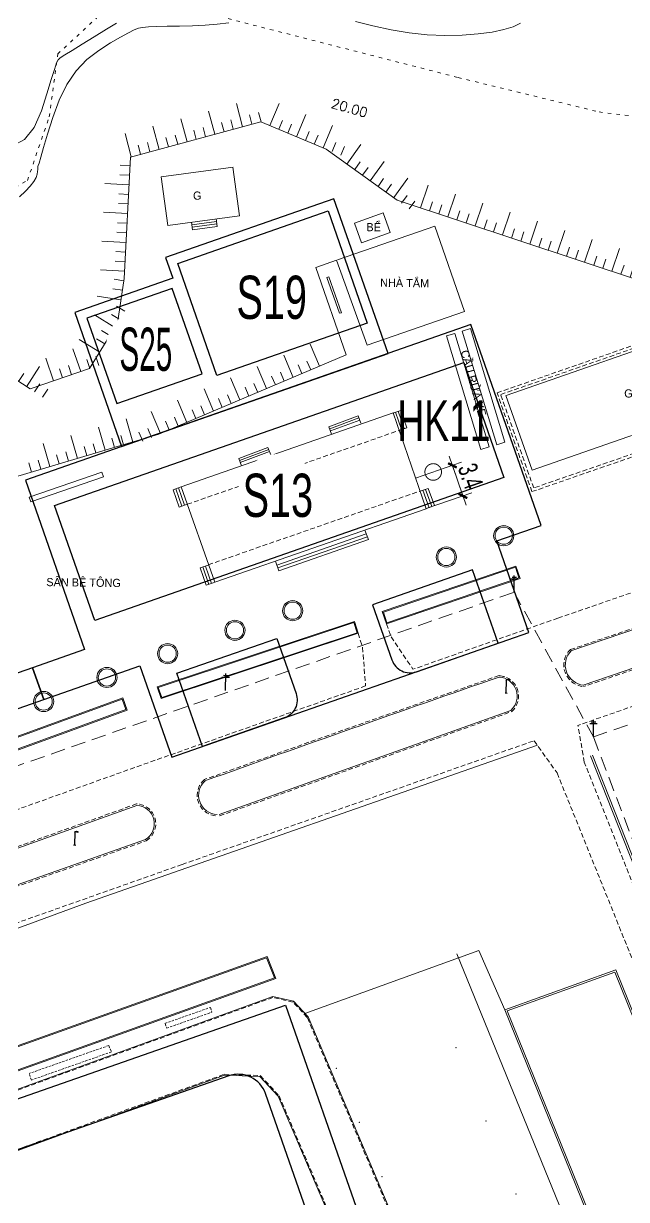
# Model space of a CAD drawing. Header units: inches. Extents: x 496359 to 501064, y 2374078 to 2377203.
# Drawn here: x 498888.7 to 498951.5, y 2376447.1 to 2376569.5 of the extents above; entities that cross this region are included whole.
import ezdxf
from ezdxf.enums import TextEntityAlignment as Align

# ---------------------------------------------------------------- set-up
doc = ezdxf.new("R2010")
doc.units = ezdxf.units.IN
doc.header["$MEASUREMENT"] = 0
doc.linetypes.add('ACAD_ISO03W100', pattern=[30, 12, -18])
doc.linetypes.add('DASHED', pattern=[0.75, 0.5, -0.25])
for name, color, linetype in [('cd', 7, 'Continuous'), ('chu', 6, 'Continuous'), ('MANH', 147, 'Continuous'), ('NOI', 2, 'Continuous'), ('tl', 8, 'Continuous')]:
    doc.layers.add(name, color=color, linetype=linetype)
for name, color, linetype, lineweight in [('EG Text2', 7, 'Continuous', 18), ('ISO', 252, 'Continuous', 20), ('LC Dim', 8, 'Continuous', 18), ('LC Net dam 1', 30, 'Continuous', 30), ('LC Net manh', 239, 'Continuous', 5), ('manh1', 67, 'Continuous', 13)]:
    doc.layers.add(name, color=color, linetype=linetype, lineweight=lineweight)
doc.styles.add('dien giai', font='', dxfattribs={"width": 0.8})
doc.styles.add('EG Hai', font='')
doc.styles.get("Standard").update_dxf_attribs({"font": 'vnsimli.shx', "height": 2})
doc.styles.add('style1', font='')
doc.styles.get('dien giai').set_extended_font_data('.VnArial NarrowH')
doc.styles.get('EG Hai').set_extended_font_data('.VnArial NarrowH')
doc.styles.get('style1').set_extended_font_data('.VnAvantH')
doc.dimstyles.new('DIM300', dxfattribs={"dimscale": 0.5, "dimtxt": 2, "dimasz": 0.007, "dimexe": 1, "dimexo": 0, "dimgap": 0.4, "dimtad": 1, "dimtoh": 1, "dimdec": 1, "dimzin": 1, "dimdsep": 46, "dimtxsty": 'dien giai', "dimblk": 'rowdim', "dimcen": 2.5, "dimclrd": 256, "dimclre": 256, "dimclrt": 2, "dimazin": 0, "dimtfac": 1, "dimtdec": 1, "dimtix": 1, "dimtmove": 2, "dimatfit": 0, "dimldrblk": 'dot leader', "dimfxl": 2, "dimtolj": 1, "dimtzin": 0, "dimlwd": -1, "dimlwe": -1, "dimarcsym": 1})

# ---------------------------------------------------------------- blocks, each defined once
blk = doc.blocks.new('chieusang')
at = {"layer": 'cd', "extrusion": (-0.000518657, 0.000768986, 1)}
for p, q in [((-0.03, 2.38, 0), (0.1, 2.57, 0)), ((-0.03, 2.38, 0), (-0.03, 0.03, 0)), ((0.1, 2.57, 0), (0.34, 2.61, 0)), ((0.34, 2.44, 0), (0.34, 2.61, 0)), ((0.34, 2.61, 0), (0.56, 2.54, 0)), ((0.54, 2.37, 0), (0.34, 2.44, 0)), ((0.58, 2.47, 0), (0.54, 2.37, 0)), ((0.56, 2.54, 0), (0.58, 2.47, 0)), ((-0.2, 0, 0), (0.2, 0, 0))]:
    blk.add_line(p, q, dxfattribs=at)
blk = doc.blocks.new('cdien')
at = {"layer": 'cd', "extrusion": (-0.000518657, 0.000768986, 1)}
for p, q in [((-0.8, 2.78, 0), (0.76, 2.78, 0)), ((-0.46, 3.14, 0), (0.49, 3.14, 0)), ((0, 0), (0, 3.5, 0))]:
    blk.add_line(p, q, dxfattribs=at)
blk = doc.blocks.new('t2')
at = {"layer": 'tl', "color": 250, "lineweight": 0}
for p, q in [((-2, 0), (-2, -1)), ((-1, 0), (-1, -1)), ((0, 0), (0, -2.5))]:
    blk.add_line(p, q, dxfattribs=at)
blk = doc.blocks.new('t1')
at = {"layer": 'tl', "color": 250, "lineweight": 0}
for p, q in [((0, 0), (0, 2.5)), ((-2, 0), (-2, 1)), ((-1, 0), (-1, 1))]:
    blk.add_line(p, q, dxfattribs=at)
blk = doc.blocks.new('Nền HT mới')
at = {"layer": 'chu', "color": 6, "lineweight": 0, "elevation": -28.38}
blk.add_lwpolyline([(530.7, 239.53), (532.86, 239.51)], dxfattribs=at)
at = {"layer": 'MANH', "color": 2, "linetype": 'ACAD_ISO03W100', "lineweight": 0, "ltscale": 0.03, "elevation": -28.38}
for points in [[(461.69, 297.2), (480.94, 285.22), (490.44, 281.62), (493.72, 277.43), (495.29, 271.82), (499.44, 269.88), (503.84, 272.41), (506.12, 279.04), (507, 285.58), (511.12, 289.4)], [(520.38, 290.38), (548.7, 283.13), (563.38, 279.54), (574.94, 278.17), (599.22, 282.25), (619.75, 287.38), (629.96, 287.04), (650.03, 288.36), (649.97, 290.11)]]:
    blk.add_lwpolyline(points, dxfattribs=at)
at = {"layer": 'MANH', "color": 1, "linetype": 'DASHED', "lineweight": 0, "ltscale": 3, "elevation": -28.38}
for points in [[(562.77, 214.46), (590.05, 223.76), (618.36, 233.47), (646.51, 243), (675.3, 252.89), (741.83, 275.53), (811.08, 298.94), (834.62, 307.18)], [(92.05, 52.59), (119.84, 64.48), (146.69, 76.35), (173.15, 88.06), (201.06, 100.39), (229.35, 112.33), (266.95, 126.39), (296.55, 137.3), (334.39, 150.94), (394.99, 172.54), (493.57, 208.22), (554.51, 229.52), (562.77, 214.46), (570.46, 194.28), (580.63, 169.79), (591.55, 141.92), (602.45, 113.39), (610.19, 94.18)]]:
    blk.add_lwpolyline(points, dxfattribs=at)
at = {"layer": 'MANH', "color": 2, "lineweight": 0, "elevation": -28.38}
for points in [[(658.36, 281.44), (632.8, 282.78), (625.21, 280.53), (608.28, 277), (578.49, 264.79), (572.14, 262.91), (567.8, 261.93), (542.34, 270.36), (534.95, 275.68), (528.16, 278.52), (514.56, 274.84), (513.91, 262.21), (513.22, 257.54), (510.32, 252.82), (504.11, 250.7), (493.11, 257.85), (486.99, 259.93), (483.69, 268.79), (483.69, 268.79), (483.69, 268.79)], [(517.78, 272.79), (525.27, 273.79)], [(525.94, 268.73), (525.24, 273.78)], [(518.46, 267.72), (517.78, 272.79)], [(518.46, 267.72), (525.94, 268.73)], [(523.59, 267.61), (523.48, 268.4)], [(537.89, 267.97), (540.89, 269.05)], [(541.63, 266.98), (540.89, 269.05)], [(521.02, 267.27), (520.91, 268.05)], [(520.95, 267.8), (523.52, 268.14)], [(520.98, 267.53), (523.55, 267.88)], [(521.02, 267.27), (523.59, 267.61)], [(536.13, 264.15), (546.25, 267.66)], [(538.63, 265.9), (537.89, 267.97)], [(549.34, 258.76), (546.25, 267.66)], [(538.63, 265.9), (541.63, 266.98)], [(537.02, 254.24), (533.86, 263.34), (536.04, 264.1)], [(539.23, 255.24), (536.04, 264.1)], [(535.03, 262.31), (535.21, 262.38)], [(535.03, 262.31), (536.34, 258.58)], [(535.21, 262.38), (536.53, 258.64)], [(536.34, 258.58), (536.53, 258.64)], [(539.23, 255.24), (549.34, 258.76)], [(553.69, 250.03), (574.41, 257.24)], [(547.47, 256.22), (548.33, 256.48)], [(551.07, 244.39), (547.47, 256.22)], [(551.93, 244.66), (548.33, 256.48)], [(549.11, 256.72), (549.97, 256.98)], [(552.71, 244.89), (549.11, 256.72)], [(553.57, 245.16), (549.97, 256.98)], [(483.6, 255.12), (489.51, 245.63), (495.89, 247.79), (498.85, 240.42), (517.53, 245.98), (537.02, 254.24)], [(553.66, 250.01), (556.4, 242.25)], [(556.4, 242.25), (577.12, 249.46)], [(519.86, 240.49), (541.91, 248.21)], [(535.23, 246.75), (538.27, 247.89)], [(535.32, 246.53), (538.36, 247.68)], [(535.4, 246.32), (538.44, 247.46)], [(538.27, 247.89), (538.56, 247.12)], [(545.36, 238.22), (541.91, 248.21)], [(542.79, 246.46), (542.17, 248.27)], [(543.08, 246.56), (542.45, 248.37)], [(543.36, 246.66), (542.74, 248.46)], [(535.23, 246.75), (535.52, 245.98)], [(552.71, 244.89), (553.57, 245.16)], [(525.85, 243.46), (528.89, 244.61)], [(525.93, 243.25), (528.97, 244.39)], [(526.01, 243.03), (529.05, 244.18)], [(528.89, 244.61), (529.18, 243.84)], [(551.07, 244.39), (551.93, 244.66)], [(560.43, 223.41), (620.26, 243.77)], [(525.85, 243.46), (526.14, 242.69)], [(504.03, 239.42), (511.6, 242.02)], [(504.19, 238.94), (511.76, 241.55)], [(511.6, 242.02), (511.76, 241.55)], [(519.64, 238.39), (519.01, 240.19)], [(519.93, 238.49), (519.29, 240.29)], [(520.21, 238.59), (519.57, 240.39)], [(523.36, 230.56), (519.86, 240.49)], [(545.02, 240.14), (545.66, 238.33)], [(545.3, 240.24), (545.94, 238.44)], [(545.58, 240.34), (546.23, 238.54)], [(621.55, 240.29), (561.71, 219.84)], [(504.19, 238.94), (504.03, 239.42)], [(523.36, 230.56), (545.36, 238.22)], [(529.81, 232.36), (539.13, 235.61)], [(529.92, 232.06), (539.24, 235.31)], [(539.35, 235.01), (538.98, 236)], [(530.03, 231.76), (539.35, 235.01)], [(530.03, 231.76), (529.66, 232.75)], [(521.83, 232.06), (522.44, 230.25)], [(522.11, 232.16), (522.73, 230.34)], [(522.4, 232.25), (523.01, 230.44)], [(555.15, 230.96), (541.22, 226.23), (540.78, 227.51), (554.71, 232.25), (555.15, 230.96)], [(476, 204.73), (513.76, 218.52), (514.22, 217.25), (476.45, 203.46), (476, 204.73)], [(509.94, 197.14), (556.94, 213.59)], [(571.71, 189.11), (562.49, 212.49)], [(571.9, 189.19), (562.67, 212.57)]]:
    blk.add_lwpolyline(points, dxfattribs=at)
at = {"layer": 'MANH', "color": 3, "linetype": 'DASHED', "lineweight": 0, "elevation": -28.38}
for points in [[(736.6, 274.8), (735.8, 274.54), (669.44, 252.31), (653.64, 246.99), (626.46, 237.9), (602.52, 229.99), (561.16, 215.66)], [(559.08, 226.83), (598.41, 240.4), (619.85, 247.59)], [(560.38, 223.55), (620.21, 243.92)], [(621.59, 240.15), (561.75, 219.7)], [(559.08, 226.83), (543.99, 221.5)], [(541.22, 226.23), (541.73, 224.87), (543.99, 221.5)], [(538.28, 225.25), (538.74, 223.78), (539.05, 219.76)], [(539.05, 219.76), (515.01, 211.27), (465.08, 193.4)], [(601.43, 112.49), (561.83, 211.83), (561.16, 215.66)], [(432.7, 170.28), (464.32, 181.5), (519.95, 201.17), (556.6, 214.06)], [(556.6, 214.06), (559, 210.7), (599.01, 111.59), (598.35, 108.37), (595.78, 105.71), (542.67, 88.3), (521.63, 81.47), (502.95, 75.39), (481.94, 68.66), (452.95, 59.08)], [(559.23, 123.26), (532.98, 185.24), (531.51, 186.83), (529.4, 187.33), (497.98, 175.91), (466.68, 164.56), (427.19, 150.06), (425.58, 150.41), (422.55, 153.6), (417.52, 158.68), (414.53, 163.86)], [(480.41, 92.1), (456.05, 83.39), (453.21, 84.23), (444.76, 106.69), (437.29, 126.74), (431.92, 141.14), (432.25, 144.44), (434.96, 146.81), (468.96, 159.18), (499.83, 170.41), (524.34, 179.32), (528.09, 179.19), (530.04, 177.09), (553.87, 121.3), (553.84, 119.5), (552.77, 118.45), (527.58, 109.13), (504.3, 100.74), (480.41, 92.1)]]:
    blk.add_lwpolyline(points, dxfattribs=at)
at = {"layer": 'MANH', "color": 5, "linetype": 'DASHED', "lineweight": 0, "elevation": -28.38}
blk.add_lwpolyline([(552.74, 250.29), (575.15, 258.1), (578.81, 247.76), (556.38, 240), (552.74, 250.29)], dxfattribs=at)
blk.add_lwpolyline([(553.12, 250.11), (574.97, 257.72), (578.42, 247.94), (556.56, 240.38)], close=True, dxfattribs=at)
at = {"layer": 'MANH', "lineweight": 0, "elevation": -28.38}
for points in [[(541.89, 248.17), (542.74, 248.46)], [(542.53, 246.37), (543.36, 246.66)], [(519.86, 240.49), (519.01, 240.19)], [(544.75, 240.04), (545.58, 240.34)], [(520.48, 238.68), (519.64, 238.39)], [(545.38, 238.23), (546.23, 238.54)], [(522.67, 232.34), (521.83, 232.06)], [(523.3, 230.54), (522.44, 230.25)], [(414.99, 163.05), (422.4, 165.79), (428.95, 168.02), (443.62, 173.25), (447.43, 174.63), (462.48, 180.13), (477.17, 185.08), (509.94, 197.14)], [(422.67, 153.65), (528.81, 191.57), (529.72, 189.31)], [(422.78, 153.58), (528.75, 191.45), (529.58, 189.37)], [(548.54, 191.86), (584.51, 103.64), (517.34, 82.21)], [(553.54, 186.04), (550.84, 192.21), (532.74, 185.64)], [(529.58, 189.37), (426.08, 152.27), (424.39, 152.59), (422.78, 153.58)], [(529.72, 189.31), (426.09, 152.17), (424.36, 152.5), (422.88, 153.4)], [(559.32, 123.3), (533.06, 185.3), (531.56, 186.92), (529.39, 187.43), (497.95, 176.01), (466.65, 164.65), (427.18, 150.17), (425.63, 150.51), (422.88, 153.4)]]:
    blk.add_lwpolyline(points, dxfattribs=at)
at = {"layer": 'MANH', "linetype": 'DASHED', "lineweight": 0, "elevation": -28.38}
for points in [[(520.48, 238.68), (542.59, 246.39)], [(522.67, 232.38), (544.72, 240.06)]]:
    blk.add_lwpolyline(points, dxfattribs=at)
at = {"layer": 'MANH', "color": 2, "lineweight": 0, "elevation": -28.38}
for points in [[(555.02, 231.02), (541.28, 226.35), (540.91, 227.45), (554.65, 232.12)], [(537.89, 226.49), (517.34, 219.67), (517.76, 218.44), (538.28, 225.25)], [(537.83, 226.36), (517.47, 219.61), (517.82, 218.57), (538.16, 225.31)], [(476.12, 204.67), (513.7, 218.39), (514.09, 217.31), (476.51, 203.59)]]:
    blk.add_lwpolyline(points, close=True, dxfattribs=at)
at = {"layer": 'MANH', "color": 3, "linetype": 'DASHED', "lineweight": 0, "elevation": -28.38}
for points in [[(523.85, 206.23), (554.27, 217.09, 0.66664), (552.95, 220.84, 0.00289), (522.26, 210.01, 3.066082)], [(469.29, 187.06), (516.21, 203.64, 0.742145), (515.21, 207.48), (467.91, 190.5)]]:
    blk.add_lwpolyline(points, format="xyb", dxfattribs=at)
at = {"layer": 'MANH', "lineweight": 0, "elevation": -28.38}
for points in [[(523.8, 206.37), (554.19, 217.22, 0.656195), (552.97, 220.69, 0.002887), (522.31, 209.87, 0.002887)], [(469.24, 187.2), (516.14, 203.77, 0.733304), (515.24, 207.33), (467.96, 190.36)]]:
    blk.add_lwpolyline(points, format="xyb", dxfattribs=at)
for points in [[(553.54, 186.04), (565.11, 190.21), (593, 121.22), (581.55, 116.84)], [(553.8, 185.92), (565, 189.96), (592.74, 121.34), (581.66, 117.1)], [(480.38, 92.19), (456.05, 83.5), (453.29, 84.31), (444.86, 106.72), (437.38, 126.78), (432.02, 141.15), (432.35, 144.39), (435.01, 146.72), (469, 159.09), (499.87, 170.31), (524.36, 179.22), (528.04, 179.09), (529.95, 177.03), (553.77, 121.28), (553.74, 119.54), (552.71, 118.53), (527.55, 109.23), (504.27, 100.83)]]:
    blk.add_lwpolyline(points, close=True, dxfattribs=at)
at = {"layer": 'MANH', "linetype": 'DASHED', "lineweight": 0, "ltscale": 0.5, "elevation": -28.38}
for points in [[(518.16, 184.62), (522.89, 186.28)], [(522.89, 186.28), (523.06, 185.79)], [(518.34, 184.12), (523.06, 185.79)], [(518.18, 184.62), (518.35, 184.12)], [(512.31, 182.32), (504.01, 179.4)], [(512.58, 181.65), (504.25, 178.72)], [(512.31, 182.32), (512.58, 181.65)], [(504.25, 178.72), (504.01, 179.4)]]:
    blk.add_lwpolyline(points, dxfattribs=at)
at = {"layer": 'MANH', "color": 2, "lineweight": 0}
for centre, radius in [((553.44, 235.41, -1.23), 1.05), ((553.44, 235.41, -1.23), 0.896), ((547.46, 233.19, -1.35), 1.05), ((547.46, 233.19, -1.35), 0.896), ((531.46, 227.6, -1.4), 1.05), ((531.46, 227.6, -1.4), 0.896), ((525.45, 225.56, -1.35), 1.05), ((525.45, 225.56, -1.35), 0.896), ((518.44, 223.13, -1.44), 1.05), ((518.44, 223.13, -1.44), 0.896), ((512.12, 220.65, -1.32), 1.05), ((512.12, 220.65, -1.32), 0.896), ((505.53, 218.14, -1.39), 1.05), ((505.53, 218.14, -1.39), 0.896)]:
    blk.add_circle(centre, radius, dxfattribs=at)
at = {"layer": 'MANH', "color": 3, "linetype": 'DASHED', "lineweight": 0}
for centre, radius, start, end in [((561.95, 221.94, -0.81), 2.25, 134.2811, 264.9025), ((523.68, 208.38, -1.03), 2.16, 130.9393, 267.449)]:
    blk.add_arc(centre, radius, start, end, dxfattribs=at)
at = {"layer": 'MANH', "color": 2, "lineweight": 0}
blk.add_arc((561.95, 221.94, -0.81), 2.1, 134.2811, 264.9025, dxfattribs=at)
at = {"layer": 'MANH', "lineweight": 0}
blk.add_arc((523.68, 208.38, -1.03), 2.01, 130.9393, 267.449, dxfattribs=at)
for p in [(548.46, 182.08, -2.26), (536.01, 179.93, -2.69), (538.4, 174.3, -2.69), (551.6, 174.47, -2.26), (540.78, 168.67, -2.69), (554.73, 166.86, -2.26)]:
    blk.add_point(p, dxfattribs=at)
at = {"layer": 'manh1', "lineweight": 0, "elevation": -28.38}
blk.add_lwpolyline([(502.24, 275.97), (503.52, 276.68), (504.53, 277.93), (505.29, 279.65), (505.87, 281.44), (506.31, 282.91), (506.65, 283.98), (506.88, 284.65), (507.03, 284.97), (507.26, 285.17), (507.75, 285.48), (508.51, 285.96), (509.54, 286.6), (510.8, 287.38), (512.07, 288.16), (513.1, 288.79)], dxfattribs=at)
at = {"layer": 'manh1', "color": 1, "lineweight": 0, "elevation": -28.38}
for points in [[(503, 270.69), (503.63, 271.29), (504.14, 271.83), (504.52, 272.31), (504.75, 272.72), (504.86, 273.06), (504.89, 273.34), (504.91, 273.56), (504.93, 273.73), (504.94, 273.85), (504.97, 273.95), (505.05, 274.22), (505.24, 274.85), (505.53, 275.85), (505.94, 277.24), (506.47, 278.97), (507.13, 280.77), (507.95, 282.4), (508.92, 283.82), (510.04, 285), (511.29, 285.96), (512.5, 286.73), (513.53, 287.34), (514.35, 287.8), (514.96, 288.11), (515.39, 288.27), (515.83, 288.35), (516.46, 288.4), (517.31, 288.44), (518.39, 288.47), (519.67, 288.49), (521.03, 288.52), (522.35, 288.59), (523.61, 288.7), (524.8, 288.84)], [(538.02, 288.98), (539.81, 288.53), (541.71, 288.1), (543.6, 287.78), (545.47, 287.58), (547.32, 287.5), (549.12, 287.54), (550.79, 287.67), (552.24, 287.87), (553.45, 288.12), (554.42, 288.42), (555.17, 288.8)]]:
    blk.add_lwpolyline(points, dxfattribs=at)
at = {"layer": 'cd', "lineweight": 0, "rotation": 359.2672157837458}
for name, p, xscale, yscale, zscale in [('cdien', (554.51, 229.52, -0.99), 0.5, 0.5, 0.5), ('cdien', (524.47, 219.3, -2.02), 0.5, 0.5, 0.5), ('chieusang', (553.69, 219.03, -0.5), 0.5500000000465661, 0.5500000000465661, 0.5500000000465661), ('cdien', (562.77, 214.46, -1.38), 0.5, 0.5, 0.5), ('chieusang', (508.76, 203.2, -1.13), 0.5500000000465661, 0.5500000000465661, 0.5500000000465661)]:
    blk.add_blockref(name, p, dxfattribs=dict(at, xscale=xscale, yscale=yscale, zscale=zscale))
at = {"layer": 'NOI', "color": 2, "lineweight": 0}
for p, rotation in [((526.25, 278, -28.38), 195.1246627077666), ((520.46, 276.43, -28.38), 195.1246627077666), ((523.35, 277.22, -28.38), 195.1246627077666), ((529.1, 278.12, -28.38), 157.2995476576989), ((531.87, 276.96, -28.38), 157.2995476576989), ((517.56, 275.65, -28.38), 195.1246627077666), ((534.64, 275.81, -28.38), 157.2995476576989), ((514.66, 274.87, -28.38), 195.1246627077666), ((537.11, 274.12, -28.38), 144.2803505406438), ((539.54, 272.37, -28.38), 144.2803505406438), ((514.41, 271.95, -28.38), 267.0323948347098), ((541.98, 270.62, -28.38), 144.2803505406438), ((544.77, 269.56, -28.38), 161.6840780611025), ((514.26, 268.96, -28.38), 267.0323948347098), ((547.62, 268.61, -28.38), 161.6840780611025), ((550.46, 267.67, -28.38), 161.6840780611025), ((553.31, 266.73, -28.38), 161.6840780611025), ((514.1, 265.96, -28.38), 267.0323948347098), ((556.16, 265.78, -28.38), 161.6840780611025), ((559.01, 264.84, -28.38), 161.6840780611025), ((561.86, 263.9, -28.38), 161.6840780611025), ((513.94, 262.96, -28.38), 267.0323948347098), ((564.7, 262.96, -28.38), 161.6840780611025), ((513.58, 259.99, -28.38), 261.6188961926649), ((512.94, 257.09, -28.38), 238.4720958445413), ((511.37, 254.54, -28.38), 238.4720958445413), ((509.39, 252.5, -28.38), 198.8277386584568), ((501.24, 252.57, -28.38), 146.9746543436748), ((506.55, 251.53, -28.38), 198.8277386584568), ((503.75, 250.93, -28.38), 146.9746543436748)]:
    blk.add_blockref('t2', p, dxfattribs=dict(at, rotation=rotation))
at = {"layer": 'NOI', "lineweight": 0}
for p, rotation in [((534.26, 253.07, -28.38), 22.97905037778584), ((531.5, 251.9, -28.38), 22.97905037778584), ((528.74, 250.73, -28.38), 22.97905037778584), ((525.97, 249.56, -28.38), 22.97905037778584), ((523.21, 248.39, -28.38), 22.97905037778584), ((520.45, 247.21, -28.38), 22.97905037778584), ((514.82, 245.17, -28.38), 16.56231329085921), ((517.69, 246.04, -28.38), 22.97905037778584), ((511.94, 244.32, -28.38), 16.56231329085921), ((506.19, 242.61, -28.38), 16.56231329085921), ((509.07, 243.46, -28.38), 16.56231329085921)]:
    blk.add_blockref('t1', p, dxfattribs=dict(at, rotation=rotation))
at = {"layer": 'chu', "color": 6, "lineweight": 0, "style": 'style1'}
for s, rotation, p in [('g', 359.2672, (521.08, 270.41, -28.38)), ('bÓ', 359.2672, (539.13, 267.13, -28.38)), ('nhµ t¾m', 359.2672, (540.56, 261.34, -1.56)), ('cÇu röa xe', 285.4854, (548.93, 254.6, 25.05)), ('g', 359.2672, (565.98, 249.81, -28.38)), ('G1', 359.2672, (530.79, 239.85, -28.38)), ('S21', 359.2672, (530.78, 238.52, -28.38)), ('S¢N B£ T¤NG', 359.2672, (505.8, 230.16, -28.38))]:
    blk.add_text(s, height=0.85, rotation=rotation, dxfattribs=at).set_placement(p)
at = {"layer": 'manh1', "lineweight": 0}
blk.add_text('20.00', height=1, rotation=343.9489, dxfattribs=at).set_placement((537.38, 279.96, -28.38), align=Align.MIDDLE)
blk = doc.blocks.new('rowdim')
blk.add_line((-200, 0), (200, 0))
at = {"const_width": 50}
blk.add_lwpolyline([(-71, -71), (71, 71)], dxfattribs=at)
blk = doc.blocks.new('*D356')
at = {"layer": 'Defpoints', "color": 0, "transparency": 16777216}
for p in [(498929.55, 2376522.18), (498934.49, 2376520.32), (498930.65, 2376519)]:
    blk.add_point(p, dxfattribs=at)
at = {"layer": 'LC Dim', "transparency": 16777216}
for p, q in [((498929.55, 2376522.18), (498934.33, 2376523.84)), ((498933.39, 2376523.51), (498934.49, 2376520.33)), ((498930.65, 2376519), (498935.43, 2376520.65))]:
    blk.add_line(p, q, dxfattribs=at)
for p, xscale, yscale, zscale, rotation in [((498933.39, 2376523.51), 0.005000000000000001, 0.005000000000000001, 0.005000000000000001, 109.0693182982809), ((498934.49, 2376520.32), 0.005, 0.005, 0.005, 289.069318298281)]:
    blk.add_blockref('rowdim', p, dxfattribs=dict(at, xscale=xscale, yscale=yscale, zscale=zscale, rotation=rotation))
at = {"layer": 'LC Dim', "color": 2, "transparency": 16777216, "insert": (498935.28, 2376522.38), "char_height": 2, "attachment_point": 5, "rotation": 289.0693, "style": 'dien giai'}
blk.add_mtext('\\A1;3.4', dxfattribs=at)
blk = doc.blocks.new('dot leader')
at = {"const_width": 50}
blk.add_lwpolyline([(-25, 0, 1), (25, 0, 1)], format="xyb", close=True, dxfattribs=at)

msp = doc.modelspace()

# ---------------------------------------------------------------- linework, layer by layer
at = {"layer": 'LC Net dam 1'}
msp.add_lwpolyline([(498834.58, 2376479.45), (498843.65, 2376482.63), (498846.98, 2376473.1), (498884.15, 2376486.1), (498880.82, 2376495.62), (498890.84, 2376499.13), (498889.68, 2376502.43), (498884.27, 2376500.54), (498877.61, 2376519.59), (498838.85, 2376506.04), (498837.71, 2376509.32), (498868.32, 2376520.03), (498863.8, 2376532.97), (498846.05, 2376526.76), (498845.26, 2376529.02), (498827.72, 2376522.89), (498834.85, 2376502.52), (498831.89, 2376501.48), (498837.89, 2376484.32), (498833.34, 2376482.73)], close=True, dxfattribs=at)
at = {"layer": 'LC Net dam 1', "const_width": 0.1}
msp.add_lwpolyline([(498930.53, 2376522.82, 1), (498932.26, 2376522.82, 1)], format="xyb", close=True, dxfattribs=at)
at = {"layer": 'LC Net dam 1'}
for points in [[(498938.17, 2376504.99), (498935.5, 2376512.62), (498925.09, 2376508.99), (498927.1, 2376503.24, 0.414214), (498929.65, 2376502.01), (498938.17, 2376504.99)], [(498907.38, 2376494.22), (498904.7, 2376501.86), (498915.11, 2376505.49), (498917.12, 2376499.74, -0.414214), (498915.89, 2376497.2), (498907.38, 2376494.22)]]:
    msp.add_lwpolyline(points, format="xyb", dxfattribs=at)
msp.add_lwpolyline([(498851.25, 2376343.51), (498840.88, 2376339.84, 0.413168), (498842.71, 2376343.66), (498807.46, 2376444.46, 0.414214), (498803.64, 2376446.3), (498814.02, 2376449.94, 0.414214), (498812.18, 2376446.11), (498815.9, 2376435.46, 0.414214), (498819.73, 2376433.61), (498916.01, 2376467.28), (498946.41, 2376380.36, 0.41526), (498950.24, 2376378.52), (498939.87, 2376374.85, 0.413168), (498941.7, 2376378.67), (498913.93, 2376458.08, 0.414214), (498910.11, 2376459.92), (498821.38, 2376428.89, 0.414214), (498819.54, 2376425.07), (498847.41, 2376345.35, 0.41526)], format="xyb", close=True, dxfattribs=at)

# ---------------------------------------------------------------- block references
at = {"layer": 'LC Net manh'}
msp.add_blockref('Nền HT mới', (498385.3, 2376280.77, 2.92), dxfattribs=at)

# ---------------------------------------------------------------- texts
at = {"layer": 'EG Text2', "style": 'EG Hai', "width": 0.8}
msp.add_text('hk11', height=4.224, rotation=0, dxfattribs=at).set_placement((498932.51, 2376528.16, -0.04), align=Align.MIDDLE_CENTER)

# ---------------------------------------------------------------- dimensions: what is measured, and where the dimension line sits
at = {"layer": 'LC Dim'}
dim = msp.add_aligned_dim(p1=(498929.55, 2376522.18, -25.45), p2=(498930.65, 2376519, -25.45), distance=4.06, dimstyle='DIM300', override={"dimscale": 1, "dimasz": 0.005, "dimpost": ''}, dxfattribs=at)
dim.commit()
dim.dimension.update_dxf_attribs({"geometry": '*D356', "text_midpoint": (498935.28, 2376522.38, -25.45)})

# ---------------------------------------------------------------- next in the draw order: wipeouts: each hides what was drawn before it
at = {"ltscale": 500}
for points, z in [([(498911.67, 2376538.07), (498911.2, 2376538.62), (498910.95, 2376539.02), (498910.72, 2376539.51), (498910.55, 2376540.04), (498910.46, 2376540.53), (498910.42, 2376540.97), (498910.44, 2376541.5), (498910.51, 2376541.9), (498910.66, 2376542.48), (498910.79, 2376542.79), (498911.01, 2376543.23), (498911.28, 2376543.62), (498911.66, 2376544.06), (498912.06, 2376544.42), (498912.53, 2376544.74), (498912.99, 2376544.97), (498913.42, 2376545.13), (498913.82, 2376545.23), (498914.32, 2376545.3), (498914.76, 2376545.31), (498915.17, 2376545.28), (498915.71, 2376545.18), (498916.12, 2376545.05), (498916.5, 2376544.89), (498917.09, 2376544.54), (498917.35, 2376544.34), (498917.65, 2376544.08), (498917.9, 2376543.8), (498918.17, 2376543.45), (498918.42, 2376543.04), (498918.57, 2376542.7), (498918.7, 2376542.35), (498918.82, 2376541.89), (498918.88, 2376541.49), (498918.9, 2376540.91), (498918.84, 2376540.36), (498918.74, 2376539.93), (498918.63, 2376539.58), (498918.43, 2376539.13), (498918.21, 2376538.75), (498918, 2376538.47), (498917.66, 2376538.08), (498917.4, 2376537.84), (498916.99, 2376537.53), (498916.71, 2376537.36), (498916.46, 2376537.24), (498916.16, 2376537.11), (498915.81, 2376536.99), (498915.48, 2376536.91), (498915.13, 2376536.86), (498914.78, 2376536.84), (498914.49, 2376536.84), (498914.06, 2376536.88), (498913.69, 2376536.95), (498913.29, 2376537.06), (498912.89, 2376537.22), (498912.42, 2376537.48), (498912.2, 2376537.62), (498911.89, 2376537.86)], -292.38), ([(498898.56, 2376532.66), (498898.09, 2376533.21), (498897.84, 2376533.62), (498897.61, 2376534.11), (498897.44, 2376534.64), (498897.35, 2376535.13), (498897.31, 2376535.57), (498897.33, 2376536.1), (498897.39, 2376536.5), (498897.55, 2376537.08), (498897.68, 2376537.39), (498897.9, 2376537.82), (498898.17, 2376538.22), (498898.55, 2376538.66), (498898.95, 2376539.02), (498899.42, 2376539.33), (498899.88, 2376539.56), (498900.31, 2376539.72), (498900.71, 2376539.82), (498901.21, 2376539.89), (498901.65, 2376539.9), (498902.06, 2376539.88), (498902.6, 2376539.77), (498903.01, 2376539.65), (498903.39, 2376539.48), (498903.98, 2376539.14), (498904.24, 2376538.94), (498904.54, 2376538.67), (498904.79, 2376538.4), (498905.06, 2376538.05), (498905.3, 2376537.63), (498905.46, 2376537.29), (498905.59, 2376536.94), (498905.71, 2376536.49), (498905.77, 2376536.09), (498905.79, 2376535.51), (498905.73, 2376534.96), (498905.63, 2376534.52), (498905.52, 2376534.17), (498905.32, 2376533.73), (498905.1, 2376533.35), (498904.89, 2376533.06), (498904.55, 2376532.68), (498904.29, 2376532.44), (498903.88, 2376532.13), (498903.6, 2376531.96), (498903.35, 2376531.83), (498903.05, 2376531.7), (498902.7, 2376531.59), (498902.37, 2376531.51), (498902.02, 2376531.46), (498901.67, 2376531.43), (498901.38, 2376531.43), (498900.95, 2376531.47), (498900.58, 2376531.54), (498900.18, 2376531.66), (498899.78, 2376531.82), (498899.31, 2376532.07), (498899.09, 2376532.22), (498898.78, 2376532.46)], -292.38), ([(498912.3, 2376517.45), (498911.84, 2376518), (498911.59, 2376518.4), (498911.35, 2376518.9), (498911.18, 2376519.43), (498911.09, 2376519.92), (498911.06, 2376520.36), (498911.08, 2376520.89), (498911.14, 2376521.29), (498911.3, 2376521.86), (498911.42, 2376522.18), (498911.64, 2376522.61), (498911.91, 2376523.01), (498912.29, 2376523.45), (498912.7, 2376523.8), (498913.17, 2376524.12), (498913.62, 2376524.35), (498914.06, 2376524.51), (498914.45, 2376524.61), (498914.96, 2376524.68), (498915.39, 2376524.69), (498915.8, 2376524.66), (498916.34, 2376524.56), (498916.76, 2376524.43), (498917.14, 2376524.27), (498917.73, 2376523.93), (498917.99, 2376523.73), (498918.28, 2376523.46), (498918.54, 2376523.18), (498918.8, 2376522.83), (498919.05, 2376522.42), (498919.21, 2376522.08), (498919.34, 2376521.73), (498919.45, 2376521.28), (498919.51, 2376520.88), (498919.53, 2376520.3), (498919.47, 2376519.75), (498919.37, 2376519.31), (498919.26, 2376518.96), (498919.06, 2376518.52), (498918.84, 2376518.14), (498918.64, 2376517.85), (498918.3, 2376517.47), (498918.03, 2376517.22), (498917.63, 2376516.92), (498917.35, 2376516.75), (498917.1, 2376516.62), (498916.79, 2376516.49), (498916.44, 2376516.38), (498916.11, 2376516.3), (498915.76, 2376516.24), (498915.41, 2376516.22), (498915.12, 2376516.22), (498914.69, 2376516.26), (498914.33, 2376516.33), (498913.92, 2376516.45), (498913.53, 2376516.6), (498913.05, 2376516.86), (498912.83, 2376517.01), (498912.53, 2376517.25)], -266.72)]:
    msp.add_wipeout(points, dxfattribs=at).translate(0, 0, z).dxf.layer = 'ISO'

# ---------------------------------------------------------------- next in the draw order: linework, layer by layer
at = {"layer": 'LC Net dam 1'}
for points in [[(498926.69, 2376535.16), (498921.05, 2376551.28), (498903.51, 2376545.15), (498904.27, 2376543), (498894.07, 2376539.43), (498898.95, 2376525.46)], [(498895.34, 2376538.82), (498898.45, 2376529.95), (498907.32, 2376533.05), (498904.22, 2376541.92)], [(498890.84, 2376499.13), (498900.85, 2376502.63), (498904.19, 2376493.1), (498941.36, 2376506.1), (498938.03, 2376515.63), (498942.63, 2376517.24), (498935.31, 2376538.18), (498888.93, 2376521.96), (498895.09, 2376504.32), (498889.68, 2376502.43)], [(498938.76, 2376522.24), (498896.15, 2376507.34), (498891.97, 2376519.31), (498934.58, 2376534.21)]]:
    msp.add_lwpolyline(points, close=True, dxfattribs=at)
at = {"layer": 'LC Net dam 1', "elevation": 0}
msp.add_lwpolyline([(498904.79, 2376544.54), (498920.44, 2376550.01), (498924.52, 2376538.32), (498908.87, 2376532.85)], close=True, dxfattribs=at)

# ---------------------------------------------------------------- next in the draw order: texts
at = {"layer": 'EG Text2', "style": 'EG Hai'}
for s, width, p in [('s19', 0.8, (498914.58, 2376541.01, -292.38)), ('s25', 0.6, (498901.47, 2376535.6, -292.38)), ('S13', 0.8, (498915.22, 2376520.39, -266.72))]:
    msp.add_text(s, height=4.5, rotation=0, dxfattribs=dict(at, width=width)).set_placement(p, align=Align.MIDDLE_CENTER)

doc.saveas('drawing.dxf')
